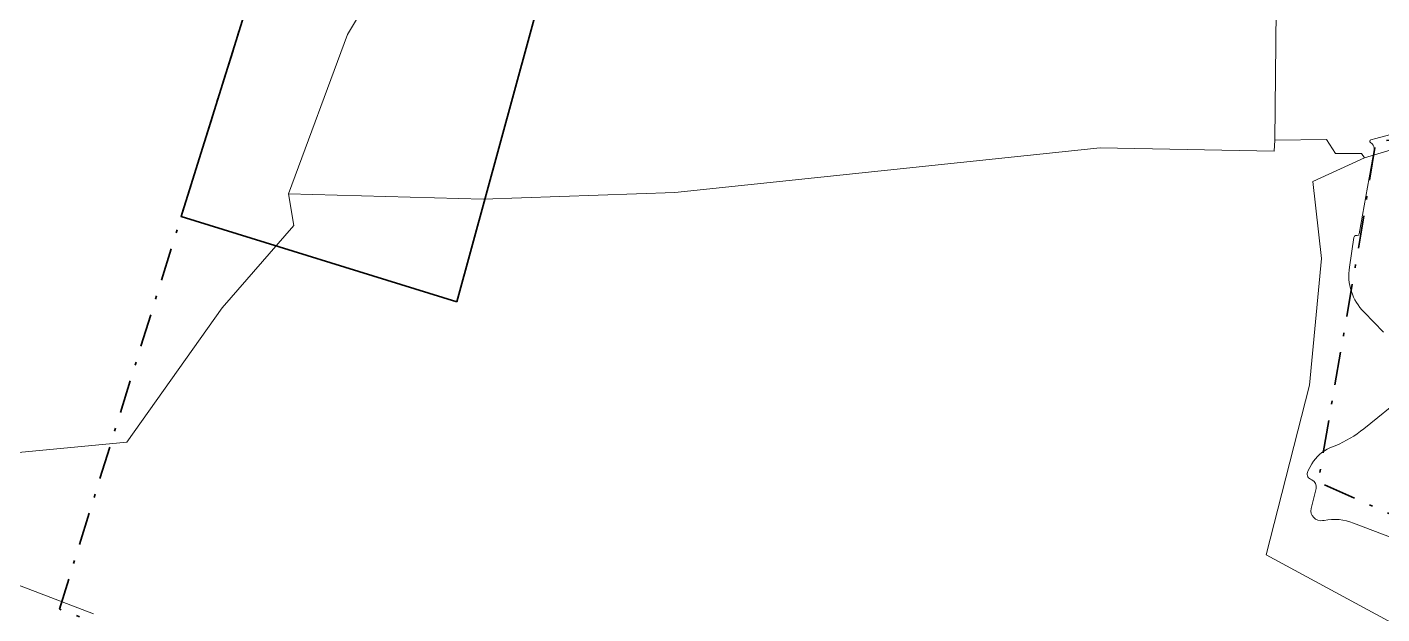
# Model space of a CAD drawing. Header units: metres. Extents: x 642627 to 642864, y 3061318 to 3061472.
# Drawn here: x 642800.04 to 642841.15, y 3061416.81 to 3061434.61 of the extents above; entities that cross this region are included whole.
import ezdxf

# ---------------------------------------------------------------- set-up
doc = ezdxf.new("R2010")
doc.units = ezdxf.units.M
doc.header["$MEASUREMENT"] = 0
doc.linetypes.add('DASHDOT', pattern=[1, 0.5, -0.25, 0, -0.25])
for name, color, linetype, lineweight in [('Cadastral PARCEL', 6, 'Continuous', 15), ('House', 1, 'Continuous', 35), ('Index_Contour', 8, 'Continuous', 20), ('Property Boundary', 1, 'DASHDOT', 35)]:
    doc.layers.add(name, color=color, linetype=linetype, lineweight=lineweight)

msp = doc.modelspace()

# ---------------------------------------------------------------- linework, layer by layer
at = {"layer": 'Cadastral PARCEL', "elevation": 1326.169}
for points in [[(642792.7603, 3061421.033), (642803.064, 3061422.0233), (642805.9551, 3061426.0983), (642808.1362, 3061428.596), (642807.9724, 3061429.5554), (642809.7655, 3061434.3862), (642810.4595, 3061435.5578), (642813.5338, 3061444.2577), (642815.5154, 3061451.6131), (642816.6265, 3061454.5286), (642816.7519, 3061455.7297), (642817.3194, 3061458.086), (642830.5044, 3061458.8719), (642843.4409, 3061458.4895)], [(642837.8965, 3061431.1856), (642837.9641, 3061438.0962), (642839.3619, 3061447.3649), (642841.6509, 3061449.66), (642844.5341, 3061458.3276)], [(642807.9724, 3061429.5554), (642813.8756, 3061429.3888), (642819.6975, 3061429.5983), (642832.5965, 3061430.9473), (642837.8817, 3061430.8508), (642837.8965, 3061431.1856), (642839.4678, 3061431.2037), (642839.7409, 3061430.7749), (642840.5252, 3061430.7799), (642840.6138, 3061430.6497)], [(642842.0366, 3061431.0747), (642840.6138, 3061430.6497), (642839.0492, 3061429.928), (642839.3177, 3061427.5901), (642838.9468, 3061423.7435), (642837.6317, 3061418.5981), (642842.5645, 3061415.93)], [(642802.0566, 3061416.8068), (642792.819, 3061420.3394)]]:
    msp.add_lwpolyline(points, dxfattribs=at)
at = {"layer": 'House'}
msp.add_lwpolyline([(642813.0754, 3061426.2748), (642804.7151, 3061428.865), (642808.1371, 3061439.816), (642816.1291, 3061437.461), (642813.0754, 3061426.2748)], dxfattribs=at)
at = {"layer": 'Index_Contour', "elevation": 1325}
for points in [[(642841.1928, 3061425.3581), (642840.6034, 3061425.9664, -0.240291), (642840.1613, 3061427.328), (642840.2905, 3061428.2334, -0.3655467), (642840.3478, 3061428.2852), (642840.3977, 3061428.2874, 0.3563046), (642840.4567, 3061428.339), (642840.9117, 3061430.8867, 0.2794847), (642840.8454, 3061431.0667), (642840.7958, 3061431.1074, -0.5771174), (642840.8145, 3061431.1945), (642840.9564, 3061431.2331), (642841.8279, 3061431.4662)], [(642842.3383, 3061418.7826), (642840.2841, 3061419.5663, 0.1443796), (642839.3948, 3061419.6471), (642839.3456, 3061419.638, -0.5251554), (642838.9988, 3061420.0043), (642839.1463, 3061420.6133, 0.358932), (642839.0232, 3061420.8728), (642838.9781, 3061420.8944, -0.4299622), (642838.9013, 3061421.1358), (642839.024, 3061421.3569, -0.1760104), (642839.5699, 3061421.8454), (642839.7287, 3061421.9119, 0.0737125), (642840.5967, 3061422.4276), (642841.8255, 3061423.4129, 0.1252953)]]:
    msp.add_lwpolyline(points, format="xyb", dxfattribs=at)
at = {"layer": 'Property Boundary', "ltscale": 2, "elevation": 1326.237, "flags": 128}
msp.add_lwpolyline([(642809.8252, 3061383.8888), (642812.7901, 3061383.001), (642816.5231, 3061381.853), (642821.3471, 3061380.301), (642825.6901, 3061400.46), (642836.5481, 3061397.971), (642835.9688, 3061388.3797), (642836.4871, 3061388.989), (642839.8071, 3061391.166), (642848.5801, 3061391.422), (642850.0181, 3061402.943), (642853.4961, 3061414.365), (642843.9931, 3061418.694), (642839.2151, 3061420.806), (642840.4951, 3061428.265), (642840.9611, 3061431.137), (642841.9511, 3061431.243), (642842.9421, 3061431.698), (642843.5761, 3061432.393), (642846.6031, 3061444.572), (642847.5831, 3061461.239), (642814.0281, 3061457.863), (642813.3941, 3061456.914), (642808.1371, 3061439.816), (642804.7151, 3061428.865), (642801.0251, 3061416.955), (642812.0721, 3061412.709), (642815.3331, 3061411.481), (642814.5991, 3061407.423)], close=True, dxfattribs=at)

doc.saveas('drawing.dxf')
